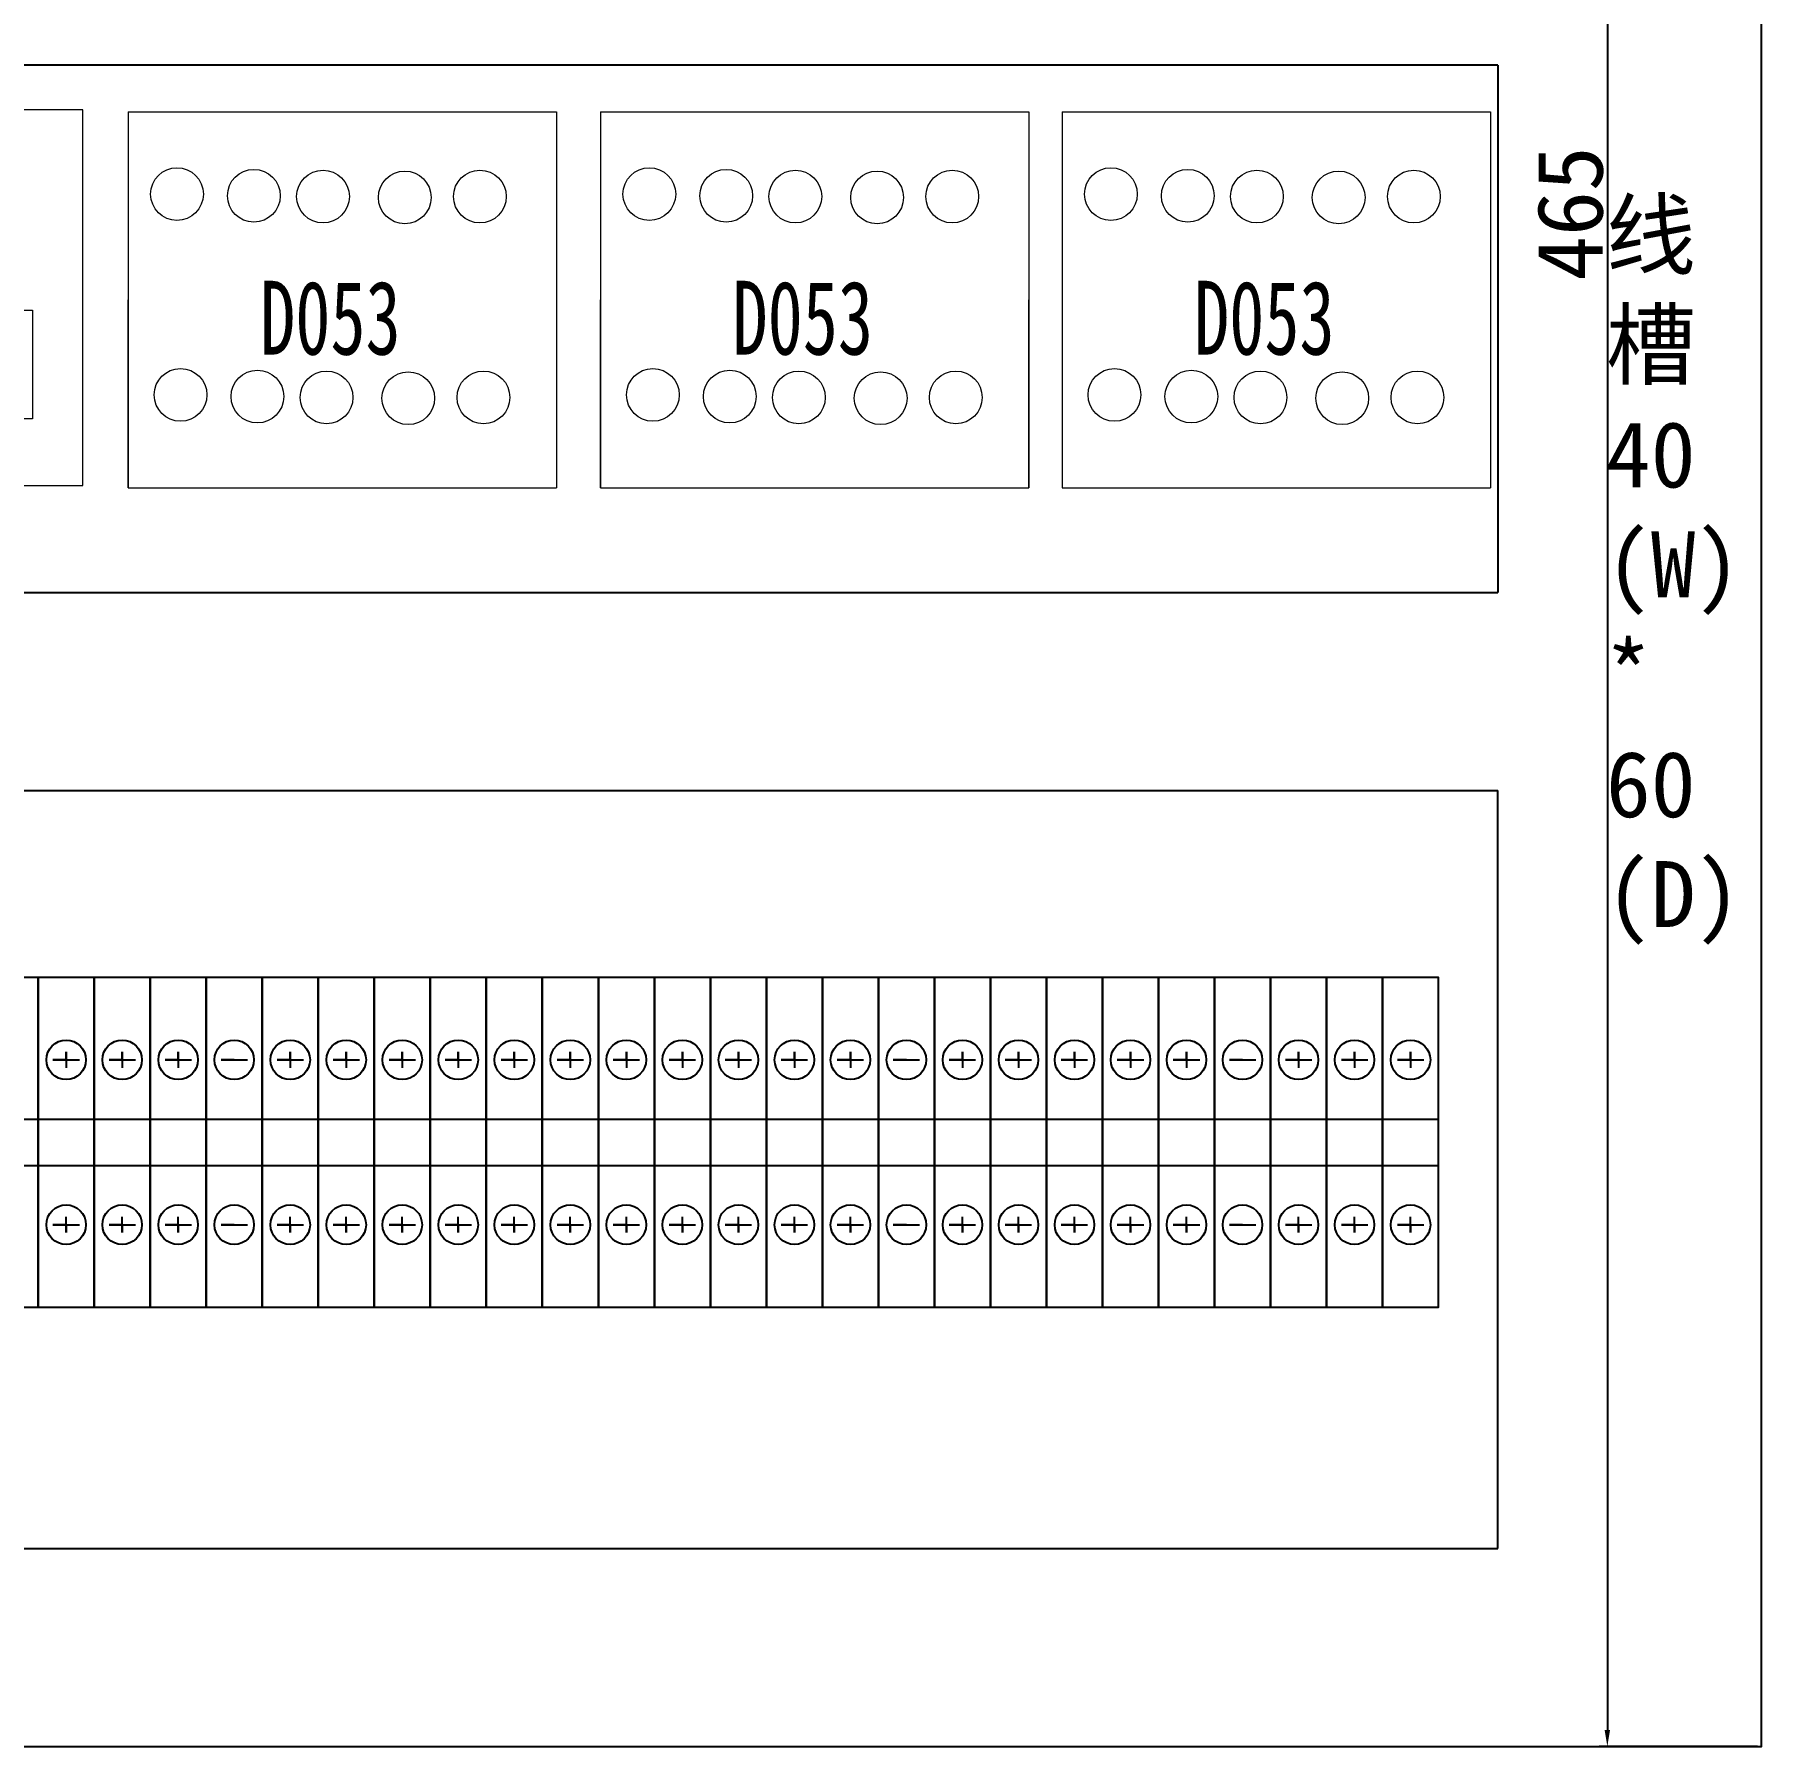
# Model space of a CAD drawing. Header units: millimetres. Extents: x -300 to 5587, y 233 to 3316.
# Drawn here: x 5225.5 to 5487.6, y 2558.7 to 2818.4 of the extents above; entities that cross this region are included whole.
import ezdxf

# ---------------------------------------------------------------- set-up
doc = ezdxf.new("R2010")
doc.units = ezdxf.units.MM
doc.layers.add('细实线层', color=7, linetype='Continuous')
doc.styles.get("Standard").update_dxf_attribs({"font": ''})
doc.styles.add('宋', font='', dxfattribs={"width": 0.7})
doc.styles.get('Standard').set_extended_font_data('SimSun')
doc.styles.get('宋').set_extended_font_data('SimSun')
doc.dimstyles.new('ISO-25', dxfattribs={"dimtxt": 2.5, "dimasz": 2.5, "dimexe": 1.25, "dimexo": 0.625, "dimtad": 1, "dimtxsty": 'Standard', "dimcen": 2.5, "dimadec": 0, "dimazin": 0, "dimtfac": 1, "dimtmove": 0, "dimatfit": 3, "dimfxl": 1, "dimarcsym": 0})

# ---------------------------------------------------------------- blocks, each defined once
blk = doc.blocks.new('*D63')
at = {"color": 0, "lineweight": -2, "transparency": 16777216}
for p, q in [((5486.96, 3023.71), (5462.95, 3023.71)), ((5464.2, 3021.21), (5464.2, 2561.21)), ((5486.96, 2558.71), (5462.95, 2558.71))]:
    blk.add_line(p, q, dxfattribs=at)
at = {"color": 0, "transparency": 16777216}
for points in [[(5464.61, 3021.21), (5463.78, 3021.21), (5464.2, 3023.71)], [(5463.78, 2561.21), (5464.61, 2561.21), (5464.2, 2558.71)]]:
    blk.add_solid(points, dxfattribs=at)
at = {"layer": 'Defpoints', "color": 0, "transparency": 16777216}
for p in [(5487.59, 3023.71), (5464.2, 2558.71), (5487.59, 2558.71)]:
    blk.add_point(p, dxfattribs=at)
at = {"color": 0, "transparency": 16777216, "insert": (5458.57, 2791.21), "char_height": 3, "attachment_point": 5, "rotation": 90}
blk.add_mtext('{\\H3.333333x;465}', dxfattribs=at)
blk = doc.blocks.new('D015')
at = {"lineweight": 0}
for p, q in [((4907.11, 1796), (4797.11, 1796)), ((4907.11, 1739), (4907.11, 1796)), ((4797.11, 1739), (4907.11, 1739))]:
    blk.add_line(p, q, dxfattribs=at)
for centre in [(4814.94, 1760.94), (4822.94, 1760.94), (4830.94, 1760.94), (4838.94, 1760.94), (4846.94, 1760.94), (4854.94, 1760.94), (4862.94, 1760.94), (4870.94, 1760.94), (4878.94, 1760.94), (4886.94, 1760.94), (4894.94, 1760.94), (4810.7, 1753.88), (4818.7, 1753.88), (4826.7, 1753.88), (4834.7, 1753.88), (4842.7, 1753.88), (4850.7, 1753.88), (4858.7, 1753.88), (4866.7, 1753.88), (4874.7, 1753.88), (4882.7, 1753.88), (4890.7, 1753.88)]:
    blk.add_circle(centre, 1.5, dxfattribs=at)
at = {"layer": '细实线层', "lineweight": 0}
for p, q in [((4797.11, 1796), (4797.11, 1739)), ((4806.62, 1749.13), (4806.62, 1765.59)), ((4806.62, 1765.59), (4899.47, 1765.59)), ((4899.47, 1765.59), (4899.47, 1749.13)), ((4899.47, 1749.13), (4806.62, 1749.13))]:
    blk.add_line(p, q, dxfattribs=at)
at = {"lineweight": 0, "insert": (4816.32, 1793.01), "char_height": 11.2, "width": 74.3703, "attachment_point": 1, "style": '宋'}
blk.add_mtext('DO15', dxfattribs=at)

msp = doc.modelspace()

# ---------------------------------------------------------------- linework, layer by layer
for p, q in [((5447.585, 2813.711), (4498.531, 2813.711)), ((5447.585, 2813.711), (5447.585, 2733.711)), ((4498.531, 2733.711), (5447.585, 2733.711)), ((4498.531, 2703.711), (5447.585, 2703.711)), ((5447.585, 2588.711), (5447.585, 2703.711)), ((5230.339, 2662.847), (5230.339, 2664.047)), ((5230.339, 2664.047), (5230.339, 2661.647)), ((5238.839, 2662.847), (5238.839, 2664.047)), ((5238.839, 2664.047), (5238.839, 2661.647)), ((5247.339, 2662.847), (5247.339, 2664.047)), ((5247.339, 2664.047), (5247.339, 2661.647)), ((5264.34, 2662.847), (5264.34, 2664.047)), ((5264.34, 2664.047), (5264.34, 2661.647)), ((5272.84, 2662.847), (5272.84, 2664.047)), ((5272.84, 2664.047), (5272.84, 2661.647)), ((5281.34, 2662.847), (5281.34, 2664.047)), ((5281.34, 2664.047), (5281.34, 2661.647)), ((5289.84, 2662.847), (5289.84, 2664.047)), ((5289.84, 2664.047), (5289.84, 2661.647)), ((5298.34, 2662.847), (5298.34, 2664.047)), ((5298.34, 2664.047), (5298.34, 2661.647)), ((5306.84, 2662.847), (5306.84, 2664.047)), ((5306.84, 2664.047), (5306.84, 2661.647)), ((5315.34, 2662.847), (5315.34, 2664.047)), ((5315.34, 2664.047), (5315.34, 2661.647)), ((5323.84, 2662.847), (5323.84, 2664.047)), ((5323.84, 2664.047), (5323.84, 2661.647)), ((5332.34, 2662.847), (5332.34, 2664.047)), ((5332.34, 2664.047), (5332.34, 2661.647)), ((5340.84, 2662.847), (5340.84, 2664.047)), ((5340.84, 2664.047), (5340.84, 2661.647)), ((5349.34, 2662.847), (5349.34, 2664.047)), ((5349.34, 2664.047), (5349.34, 2661.647)), ((5366.34, 2662.847), (5366.34, 2664.047)), ((5366.34, 2664.047), (5366.34, 2661.647)), ((5374.84, 2662.847), (5374.84, 2664.047)), ((5374.84, 2664.047), (5374.84, 2661.647)), ((5383.34, 2662.847), (5383.34, 2664.047)), ((5383.34, 2664.047), (5383.34, 2661.647)), ((5391.84, 2662.847), (5391.84, 2664.047)), ((5391.84, 2664.047), (5391.84, 2661.647)), ((5400.34, 2662.847), (5400.34, 2664.047)), ((5400.34, 2664.047), (5400.34, 2661.647)), ((5417.34, 2662.847), (5417.34, 2664.047)), ((5417.34, 2664.047), (5417.34, 2661.647)), ((5425.84, 2662.847), (5425.84, 2664.047)), ((5425.84, 2664.047), (5425.84, 2661.647)), ((5434.34, 2662.847), (5434.34, 2664.047)), ((5434.34, 2664.047), (5434.34, 2661.647)), ((4498.531, 2588.711), (5447.585, 2588.711))]:
    msp.add_line(p, q)
at = {"color": 0}
for p, q in [((5230.339, 2662.847), (5228.339, 2662.847)), ((5228.339, 2662.847), (5232.339, 2662.847)), ((5238.839, 2662.847), (5236.839, 2662.847)), ((5236.839, 2662.847), (5240.839, 2662.847)), ((5247.339, 2662.847), (5245.339, 2662.847)), ((5245.339, 2662.847), (5249.339, 2662.847)), ((5255.839, 2662.847), (5253.839, 2662.847)), ((5253.839, 2662.847), (5257.839, 2662.847)), ((5264.34, 2662.847), (5262.34, 2662.847)), ((5262.34, 2662.847), (5266.34, 2662.847)), ((5272.84, 2662.847), (5270.84, 2662.847)), ((5270.84, 2662.847), (5274.84, 2662.847)), ((5281.34, 2662.847), (5279.34, 2662.847)), ((5279.34, 2662.847), (5283.34, 2662.847)), ((5289.84, 2662.847), (5287.84, 2662.847)), ((5287.84, 2662.847), (5291.84, 2662.847)), ((5298.34, 2662.847), (5296.34, 2662.847)), ((5296.34, 2662.847), (5300.34, 2662.847)), ((5306.84, 2662.847), (5304.84, 2662.847)), ((5304.84, 2662.847), (5308.84, 2662.847)), ((5315.34, 2662.847), (5313.34, 2662.847)), ((5313.34, 2662.847), (5317.34, 2662.847)), ((5323.84, 2662.847), (5321.84, 2662.847)), ((5321.84, 2662.847), (5325.84, 2662.847)), ((5332.34, 2662.847), (5330.34, 2662.847)), ((5330.34, 2662.847), (5334.34, 2662.847)), ((5340.84, 2662.847), (5338.84, 2662.847)), ((5338.84, 2662.847), (5342.84, 2662.847)), ((5349.34, 2662.847), (5347.34, 2662.847)), ((5347.34, 2662.847), (5351.34, 2662.847)), ((5357.84, 2662.847), (5355.84, 2662.847)), ((5355.84, 2662.847), (5359.84, 2662.847)), ((5366.34, 2662.847), (5364.34, 2662.847)), ((5364.34, 2662.847), (5368.34, 2662.847)), ((5374.84, 2662.847), (5372.84, 2662.847)), ((5372.84, 2662.847), (5376.84, 2662.847)), ((5383.34, 2662.847), (5381.34, 2662.847)), ((5381.34, 2662.847), (5385.34, 2662.847)), ((5391.84, 2662.847), (5389.84, 2662.847)), ((5389.84, 2662.847), (5393.84, 2662.847)), ((5400.34, 2662.847), (5398.34, 2662.847)), ((5398.34, 2662.847), (5402.34, 2662.847)), ((5408.84, 2662.847), (5406.84, 2662.847)), ((5406.84, 2662.847), (5410.84, 2662.847)), ((5417.34, 2662.847), (5415.34, 2662.847)), ((5415.34, 2662.847), (5419.34, 2662.847)), ((5425.84, 2662.847), (5423.84, 2662.847)), ((5423.84, 2662.847), (5427.84, 2662.847)), ((5434.34, 2662.847), (5432.34, 2662.847)), ((5432.34, 2662.847), (5436.34, 2662.847)), ((5098.589, 2653.847), (5260.089, 2653.847)), ((5260.089, 2653.847), (5438.59, 2653.847)), ((5098.589, 2646.847), (5260.089, 2646.847)), ((5260.089, 2646.847), (5438.59, 2646.847)), ((5230.339, 2636.647), (5230.339, 2639.047)), ((5238.839, 2636.647), (5238.839, 2639.047)), ((5247.339, 2636.647), (5247.339, 2639.047)), ((5264.34, 2636.647), (5264.34, 2639.047)), ((5272.84, 2636.647), (5272.84, 2639.047)), ((5281.34, 2636.647), (5281.34, 2639.047)), ((5289.84, 2636.647), (5289.84, 2639.047)), ((5298.34, 2636.647), (5298.34, 2639.047)), ((5306.84, 2636.647), (5306.84, 2639.047)), ((5315.34, 2636.647), (5315.34, 2639.047)), ((5323.84, 2636.647), (5323.84, 2639.047)), ((5332.34, 2636.647), (5332.34, 2639.047)), ((5340.84, 2636.647), (5340.84, 2639.047)), ((5349.34, 2636.647), (5349.34, 2639.047)), ((5366.34, 2636.647), (5366.34, 2639.047)), ((5374.84, 2636.647), (5374.84, 2639.047)), ((5383.34, 2636.647), (5383.34, 2639.047)), ((5391.84, 2636.647), (5391.84, 2639.047)), ((5400.34, 2636.647), (5400.34, 2639.047)), ((5417.34, 2636.647), (5417.34, 2639.047)), ((5425.84, 2636.647), (5425.84, 2639.047)), ((5434.34, 2636.647), (5434.34, 2639.047)), ((5230.339, 2637.847), (5228.339, 2637.847)), ((5228.339, 2637.847), (5232.339, 2637.847)), ((5230.339, 2637.847), (5230.339, 2636.647)), ((5238.839, 2637.847), (5236.839, 2637.847)), ((5236.839, 2637.847), (5240.839, 2637.847)), ((5238.839, 2637.847), (5238.839, 2636.647)), ((5247.339, 2637.847), (5245.339, 2637.847)), ((5245.339, 2637.847), (5249.339, 2637.847)), ((5247.339, 2637.847), (5247.339, 2636.647)), ((5255.839, 2637.847), (5253.839, 2637.847)), ((5253.839, 2637.847), (5257.839, 2637.847)), ((5264.34, 2637.847), (5262.34, 2637.847)), ((5262.34, 2637.847), (5266.34, 2637.847)), ((5264.34, 2637.847), (5264.34, 2636.647)), ((5272.84, 2637.847), (5270.84, 2637.847)), ((5270.84, 2637.847), (5274.84, 2637.847)), ((5272.84, 2637.847), (5272.84, 2636.647)), ((5281.34, 2637.847), (5279.34, 2637.847)), ((5279.34, 2637.847), (5283.34, 2637.847)), ((5281.34, 2637.847), (5281.34, 2636.647)), ((5289.84, 2637.847), (5287.84, 2637.847)), ((5287.84, 2637.847), (5291.84, 2637.847)), ((5289.84, 2637.847), (5289.84, 2636.647)), ((5298.34, 2637.847), (5296.34, 2637.847)), ((5296.34, 2637.847), (5300.34, 2637.847)), ((5298.34, 2637.847), (5298.34, 2636.647)), ((5306.84, 2637.847), (5304.84, 2637.847)), ((5304.84, 2637.847), (5308.84, 2637.847)), ((5306.84, 2637.847), (5306.84, 2636.647)), ((5315.34, 2637.847), (5313.34, 2637.847)), ((5313.34, 2637.847), (5317.34, 2637.847)), ((5315.34, 2637.847), (5315.34, 2636.647)), ((5323.84, 2637.847), (5321.84, 2637.847)), ((5321.84, 2637.847), (5325.84, 2637.847)), ((5323.84, 2637.847), (5323.84, 2636.647)), ((5332.34, 2637.847), (5330.34, 2637.847)), ((5330.34, 2637.847), (5334.34, 2637.847)), ((5332.34, 2637.847), (5332.34, 2636.647)), ((5340.84, 2637.847), (5338.84, 2637.847)), ((5338.84, 2637.847), (5342.84, 2637.847)), ((5340.84, 2637.847), (5340.84, 2636.647)), ((5349.34, 2637.847), (5347.34, 2637.847)), ((5347.34, 2637.847), (5351.34, 2637.847)), ((5349.34, 2637.847), (5349.34, 2636.647)), ((5357.84, 2637.847), (5355.84, 2637.847)), ((5355.84, 2637.847), (5359.84, 2637.847)), ((5366.34, 2637.847), (5364.34, 2637.847)), ((5364.34, 2637.847), (5368.34, 2637.847)), ((5366.34, 2637.847), (5366.34, 2636.647)), ((5374.84, 2637.847), (5372.84, 2637.847)), ((5372.84, 2637.847), (5376.84, 2637.847)), ((5374.84, 2637.847), (5374.84, 2636.647)), ((5383.34, 2637.847), (5381.34, 2637.847)), ((5381.34, 2637.847), (5385.34, 2637.847)), ((5383.34, 2637.847), (5383.34, 2636.647)), ((5391.84, 2637.847), (5389.84, 2637.847)), ((5389.84, 2637.847), (5393.84, 2637.847)), ((5391.84, 2637.847), (5391.84, 2636.647)), ((5400.34, 2637.847), (5398.34, 2637.847)), ((5398.34, 2637.847), (5402.34, 2637.847)), ((5400.34, 2637.847), (5400.34, 2636.647)), ((5408.84, 2637.847), (5406.84, 2637.847)), ((5406.84, 2637.847), (5410.84, 2637.847)), ((5417.34, 2637.847), (5415.34, 2637.847)), ((5415.34, 2637.847), (5419.34, 2637.847)), ((5417.34, 2637.847), (5417.34, 2636.647)), ((5425.84, 2637.847), (5423.84, 2637.847)), ((5423.84, 2637.847), (5427.84, 2637.847)), ((5425.84, 2637.847), (5425.84, 2636.647)), ((5434.34, 2637.847), (5432.34, 2637.847)), ((5432.34, 2637.847), (5436.34, 2637.847)), ((5434.34, 2637.847), (5434.34, 2636.647))]:
    msp.add_line(p, q, dxfattribs=at)
msp.add_lwpolyline([(5487.585, 3023.711), (4187.585, 3023.711), (4187.585, 2558.711), (5487.585, 2558.711)], close=True)
at = {"linetype": 'Continuous'}
for points in [[(5217.589, 2625.347), (5226.089, 2625.347), (5226.089, 2675.347), (5217.589, 2675.347)], [(5226.089, 2625.347), (5234.589, 2625.347), (5234.589, 2675.347), (5226.089, 2675.347)], [(5234.589, 2625.347), (5243.089, 2625.347), (5243.089, 2675.347), (5234.589, 2675.347)], [(5243.089, 2625.347), (5251.589, 2625.347), (5251.589, 2675.347), (5243.089, 2675.347)], [(5251.589, 2625.347), (5260.089, 2625.347), (5260.089, 2675.347), (5251.589, 2675.347)], [(5260.089, 2625.347), (5268.59, 2625.347), (5268.59, 2675.347), (5260.089, 2675.347)], [(5268.59, 2625.347), (5277.09, 2625.347), (5277.09, 2675.347), (5268.59, 2675.347)], [(5277.09, 2625.347), (5285.59, 2625.347), (5285.59, 2675.347), (5277.09, 2675.347)], [(5285.59, 2625.347), (5294.09, 2625.347), (5294.09, 2675.347), (5285.59, 2675.347)], [(5294.09, 2625.347), (5302.59, 2625.347), (5302.59, 2675.347), (5294.09, 2675.347)], [(5302.59, 2625.347), (5311.09, 2625.347), (5311.09, 2675.347), (5302.59, 2675.347)], [(5311.09, 2625.347), (5319.59, 2625.347), (5319.59, 2675.347), (5311.09, 2675.347)], [(5319.59, 2625.347), (5328.09, 2625.347), (5328.09, 2675.347), (5319.59, 2675.347)], [(5328.09, 2625.347), (5336.59, 2625.347), (5336.59, 2675.347), (5328.09, 2675.347)], [(5336.59, 2625.347), (5345.09, 2625.347), (5345.09, 2675.347), (5336.59, 2675.347)], [(5345.09, 2625.347), (5353.59, 2625.347), (5353.59, 2675.347), (5345.09, 2675.347)], [(5353.59, 2625.347), (5362.09, 2625.347), (5362.09, 2675.347), (5353.59, 2675.347)], [(5362.09, 2625.347), (5370.59, 2625.347), (5370.59, 2675.347), (5362.09, 2675.347)], [(5370.59, 2625.347), (5379.09, 2625.347), (5379.09, 2675.347), (5370.59, 2675.347)], [(5379.09, 2625.347), (5387.59, 2625.347), (5387.59, 2675.347), (5379.09, 2675.347)], [(5387.59, 2625.347), (5396.09, 2625.347), (5396.09, 2675.347), (5387.59, 2675.347)], [(5396.09, 2625.347), (5404.59, 2625.347), (5404.59, 2675.347), (5396.09, 2675.347)], [(5404.59, 2625.347), (5413.09, 2625.347), (5413.09, 2675.347), (5404.59, 2675.347)], [(5413.09, 2625.347), (5421.59, 2625.347), (5421.59, 2675.347), (5413.09, 2675.347)], [(5421.59, 2625.347), (5430.09, 2625.347), (5430.09, 2675.347), (5421.59, 2675.347)], [(5430.09, 2625.347), (5438.59, 2625.347), (5438.59, 2675.347), (5430.09, 2675.347)]]:
    msp.add_lwpolyline(points, close=True, dxfattribs=at)
for centre in [(5230.339, 2662.847), (5238.839, 2662.847), (5247.339, 2662.847), (5255.839, 2662.847), (5264.34, 2662.847), (5272.84, 2662.847), (5281.34, 2662.847), (5289.84, 2662.847), (5298.34, 2662.847), (5306.84, 2662.847), (5315.34, 2662.847), (5323.84, 2662.847), (5332.34, 2662.847), (5340.84, 2662.847), (5349.34, 2662.847), (5357.84, 2662.847), (5366.34, 2662.847), (5374.84, 2662.847), (5383.34, 2662.847), (5391.84, 2662.847), (5400.34, 2662.847), (5408.84, 2662.847), (5417.34, 2662.847), (5425.84, 2662.847), (5434.34, 2662.847)]:
    msp.add_circle(centre, 3)
at = {"color": 0}
for centre in [(5230.339, 2637.847), (5238.839, 2637.847), (5247.339, 2637.847), (5255.839, 2637.847), (5264.34, 2637.847), (5272.84, 2637.847), (5281.34, 2637.847), (5289.84, 2637.847), (5298.34, 2637.847), (5306.84, 2637.847), (5315.34, 2637.847), (5323.84, 2637.847), (5332.34, 2637.847), (5340.84, 2637.847), (5349.34, 2637.847), (5357.84, 2637.847), (5366.34, 2637.847), (5374.84, 2637.847), (5383.34, 2637.847), (5391.84, 2637.847), (5400.34, 2637.847), (5408.84, 2637.847), (5417.34, 2637.847), (5425.84, 2637.847), (5434.34, 2637.847)]:
    msp.add_circle(centre, 3, dxfattribs=at)
at = {"layer": '细实线层', "lineweight": 0}
for p, q in [((5239.735, 2806.625), (5239.735, 2749.625)), ((5239.735, 2806.625), (5304.735, 2806.625)), ((5304.735, 2806.625), (5304.735, 2749.625)), ((5311.41, 2806.625), (5311.41, 2749.625)), ((5311.41, 2806.625), (5376.41, 2806.625)), ((5376.41, 2806.625), (5376.41, 2749.625)), ((5381.453, 2806.625), (5381.453, 2749.625)), ((5381.453, 2806.625), (5446.453, 2806.625)), ((5446.453, 2806.625), (5446.453, 2749.625)), ((5239.735, 2749.625), (5239.735, 2778.125)), ((5311.41, 2749.625), (5311.41, 2778.125)), ((5376.41, 2749.625), (5376.41, 2778.125)), ((5239.735, 2749.625), (5304.735, 2749.625)), ((5311.41, 2749.625), (5376.41, 2749.625)), ((5381.453, 2749.625), (5446.453, 2749.625))]:
    msp.add_line(p, q, dxfattribs=at)
for centre in [(5247.155, 2794.168), (5258.817, 2793.914), (5269.311, 2793.786), (5281.716, 2793.659), (5293.123, 2793.786), (5318.83, 2794.168), (5330.492, 2793.914), (5340.986, 2793.786), (5353.391, 2793.659), (5364.798, 2793.786), (5388.872, 2794.168), (5400.535, 2793.914), (5411.029, 2793.786), (5423.433, 2793.659), (5434.841, 2793.786), (5247.692, 2763.709), (5259.355, 2763.455), (5269.849, 2763.328), (5293.661, 2763.328), (5319.367, 2763.709), (5331.03, 2763.455), (5341.524, 2763.328), (5365.336, 2763.328), (5389.41, 2763.709), (5401.072, 2763.455), (5411.566, 2763.328), (5435.378, 2763.328), (5282.253, 2763.2), (5353.928, 2763.2), (5423.971, 2763.2)]:
    msp.add_circle(centre, 4, dxfattribs=at)

# ---------------------------------------------------------------- block references
msp.add_blockref('D015', (325.736, 1010.951))

# ---------------------------------------------------------------- texts
at = {"lineweight": 0, "insert": (5463.985, 2793.005), "char_height": 10, "width": 13.79767, "attachment_point": 1}
msp.add_mtext('线槽40\\P(W)\\P*\\P60\\P(D)', dxfattribs=at)
at = {"lineweight": 0, "char_height": 11.2, "width": 74.37029, "attachment_point": 1, "style": '宋'}
for insert in [(5259.767, 2781.009), (5331.442, 2781.009), (5401.484, 2781.009)]:
    msp.add_mtext('D053', dxfattribs=dict(at, insert=insert))

# ---------------------------------------------------------------- dimensions: what is measured, and where the dimension line sits
at = {"color": 1}
dim = msp.add_linear_dim(base=(5464.196, 2558.711), p1=(5487.585, 3023.711), p2=(5487.585, 2558.711), angle=270, text='{\\H3.333333x;<>}', dimstyle='ISO-25', override={"dimtxt": 3}, dxfattribs=at)
dim.commit()
dim.dimension.update_dxf_attribs({"geometry": '*D63', "text_midpoint": (5464.196, 2791.211), "dimtype": 161})

doc.saveas('drawing.dxf')
